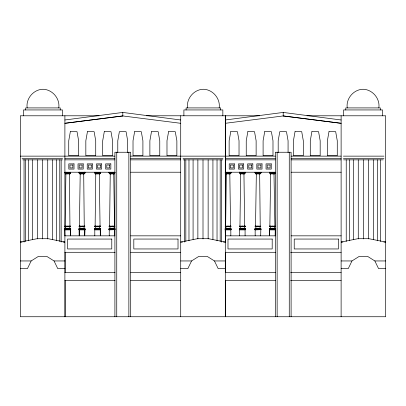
<?xml version="1.0" encoding="UTF-8"?>
<svg xmlns="http://www.w3.org/2000/svg" width="406" height="406" viewBox="0 0 406 406"><rect width="100%" height="100%" fill="white"/><g stroke="black" fill="none" stroke-linecap="round" stroke-linejoin="round"><path stroke-width="0.61" d="M70.436 228.882L70.436 228.497L64.899 228.492L64.899 228.877L70.502 228.882L70.801 229.223L64.595 229.223M64.94 235.835L64.772 229.446M64.95 228.882L64.899 228.492M69.807 228.497L69.807 226.751M65.249 172.261L65.396 172.682L65.249 172.398L70.152 172.403L69.817 173.849L65.904 173.763L65.112 226.122L65.554 226.122M70.801 229.223L70.38 229.887L70.421 235.835L70.421 229.892L70.735 229.223L70.436 228.497M79.16 229.654L79.236 235.835L79.236 229.892L78.896 229.217L79.195 228.492L84.732 228.497L85.098 229.223L84.732 228.497M84.103 226.751L84.062 228.492M84.448 172.403L79.546 172.398L79.698 172.682L84.301 172.687L84.448 172.403L84.113 173.849L80.2 173.763L79.414 226.122L79.855 226.122M84.352 172.966L84.352 173.849L83.189 173.844M84.768 229.659L84.722 235.835L84.976 229.217L78.997 229.446L79.195 228.492M94.806 235.835L94.786 229.659L94.4 229.217L94.765 228.492L100.302 228.497L100.607 229.217L94.568 229.446M95.435 228.497L95.435 226.751L96.511 226.766M95.395 228.36L94.542 228.36L99.673 228.497L99.673 226.751M98.805 172.971L99.998 172.966L100.018 172.403L99.922 173.849L95.77 173.763L95.121 226.122M100.302 228.497L100.668 229.223L100.252 229.887L100.292 235.835L100.561 229.446M108.935 229.223L115.142 229.223L114.842 228.882L109.224 228.882L108.935 229.223L109.239 229.887L109.239 235.835M114.776 228.882L114.776 228.497L109.239 228.492L108.874 229.217L109.28 229.892L114.812 229.659M114.147 226.751L114.106 228.492L114.999 228.365L109.869 228.492L109.909 226.751L110.985 226.766M114.492 172.403L109.59 172.398L109.737 172.682L114.345 172.687L114.492 172.403L114.157 173.849C116.38 172.804 110.011 173.367 109.615 173.271M114.39 172.966L114.39 173.849L110.244 173.763L109.595 226.122L109.112 226.122L109.894 226.122M114.72 228.877L114.776 228.497M114.761 235.835L114.761 229.892M225.34 235.835L225.213 229.654M225.355 228.882L225.3 228.492L230.786 228.492L231.141 229.217L225.102 229.446M230.207 226.751L230.166 228.492L231.065 228.365L225.934 228.492L225.975 226.751L230.679 226.751M225.655 172.261L225.802 172.682L225.655 172.398L230.557 172.403L230.456 173.849L228.126 173.849M230.826 235.835L230.826 229.892L231.202 229.223L230.786 228.877M239.296 229.223L245.498 229.223L245.204 228.882L239.586 228.882L239.296 229.223L239.601 229.887L239.601 235.835M239.601 228.492L239.235 229.217L239.641 229.892L245.122 229.892L245.437 229.223L245.138 228.497L239.652 228.497M244.503 226.751L244.463 228.492L245.361 228.365L240.23 228.492L240.271 226.751L244.975 226.751M244.854 172.403L239.951 172.398L240.098 172.682L244.706 172.687L244.854 172.403L244.513 173.849L242.423 173.849M244.752 172.966L244.752 173.849L240.626 173.763L239.956 226.122L239.469 226.122L242.555 226.122M245.498 229.223L245.082 229.887L245.082 235.835M255.135 229.654L255.171 235.835M260.962 229.446L255.11 229.659L254.866 229.217L255.171 228.492L260.708 228.497L261.012 229.217L254.973 229.446L255.222 228.497M255.039 226.751L255.841 226.751L255.841 228.497L254.943 228.36L260.931 228.365L260.033 228.36M256.272 172.971L255.547 172.966L260.424 172.971L260.424 172.403L260.322 173.849L257.998 173.849M260.693 235.835L260.83 229.441M275.177 228.882L275.126 228.492L269.64 228.492L269.279 229.217L275.542 229.223L275.248 228.882L269.625 228.882L269.335 229.223L269.64 229.887L269.68 235.835L269.462 229.441M269.64 228.877L269.64 228.492M269.802 226.751L269.417 226.751L270.315 226.751L270.274 228.492L275.405 228.365L274.507 228.36M274.898 172.403L269.995 172.398L270.142 172.682L274.745 172.687L274.847 172.398L274.557 173.849L272.467 173.849M274.796 172.966L274.796 173.849L270.645 173.763L269.858 226.122L270.3 226.122M275.166 235.835L275.212 229.659M226.33 173.763L225.655 226.122M255.526 226.122L256.338 173.763M58.779 107.91C60.179 98.617 52.364 89.396 42.965 89.259C33.566 89.396 25.751 98.617 27.156 107.91M219.179 107.91C220.585 98.617 212.769 89.396 203.37 89.259C193.972 89.396 186.156 98.617 187.557 107.91M378.854 107.91C380.26 98.617 372.444 89.396 363.045 89.259C353.646 89.396 345.831 98.617 347.231 107.91M69.842 172.809L69.959 172.337L70.553 172.266M78.972 172.931L78.926 172.56M79.759 172.809L79.439 172.215M84.854 173.108L84.23 172.931L84.301 172.342M85.016 172.809L84.9 172.337M84.803 172.261L84.9 173.027M94.71 173.108C93.603 172.053 96.232 172.042 95.121 173.103M94.481 172.687L94.613 172.342M95.329 172.809L95.212 172.337M100.541 172.926L100.541 172.438M108.97 172.814L109.29 172.215M109.803 172.809L109.686 172.337M225.868 172.809L225.822 172.438M230.243 172.809L230.847 172.215M231.126 172.555L230.684 173.169M231.187 172.687L231.004 173.027M239.449 173.032L239.266 172.682L239.652 172.215M255.222 173.154L254.902 172.56M255.734 172.809L255.618 172.337M255.795 172.687L255.41 173.154M260.276 173.032L260.276 172.342M260.946 172.438L260.875 173.027M260.875 172.337L261.038 172.814L260.667 173.154M269.417 172.931L269.493 172.342M270.208 172.809L269.995 172.261M270.208 172.555L270.137 173.032L269.538 173.103M274.583 172.809L274.908 172.215L275.466 172.443M275.466 172.931L274.674 172.931L274.953 172.215M260.906 229.441L260.652 228.877M260.738 229.659L255.171 229.887M115.076 229.223L109.041 229.446M275.481 229.223L269.34 229.217M114.954 229.446L109.178 229.659M275.359 229.446L269.584 229.659M65.508 172.814L64.747 173.032M99.8 172.443L99.967 173.108M109.848 172.814L109.244 173.154M114.182 172.555L114.441 172.266M115.106 172.814L114.67 173.174L114.213 172.687M225.914 172.814L225.152 173.032M240.21 172.814L239.606 173.154M244.539 172.555L244.798 172.266M244.635 172.443L244.706 173.032L245.351 173.032M64.894 268.635L57.764 268.635L54.044 260.951L46.847 256.425L38.357 256.425L31.16 260.951L27.441 268.635L20.31 268.635M225.294 268.635L218.169 268.635L214.444 260.951L207.248 256.425L198.762 256.425L191.566 260.951L187.841 268.635L180.716 268.635M385.7 268.635L378.575 268.635L374.85 260.951L367.653 256.425L359.163 256.425L351.966 260.951L348.246 268.635L341.116 268.635M70.152 172.971L65.275 172.966L65.462 172.555M70.106 172.398L70.005 172.687L65.396 172.682M81.393 172.971L79.571 172.966L79.546 172.398M99.871 172.687L95.268 172.682L95.166 172.971L95.166 172.403M114.492 172.971L109.615 172.966L109.803 172.555M226.406 172.971L225.675 172.966L225.655 172.398M244.854 172.971L239.976 172.966L239.951 172.398M255.567 172.971L255.567 172.403M270.746 172.971L270.015 172.966L269.995 172.398M85.016 172.931L84.697 173.154M99.967 172.266L99.8 172.931M100.252 229.887L94.765 229.887L94.466 229.217L94.75 228.882L100.373 228.882M64.747 172.342L65.188 172.215M78.997 172.337L79.368 172.2M99.825 172.337L100.515 172.342M109.184 172.266L108.909 172.682M225.152 172.342L225.589 172.215M254.973 172.337L255.663 172.342M70.553 173.108L70.279 173.169M84.352 172.261L84.626 172.2M95.166 173.108L94.892 173.169M100.424 173.108L100.028 173.154M230.958 173.108L230.227 172.682M239.494 172.261L239.768 172.2M255.567 173.108L255.293 173.169M260.322 172.261L260.921 172.342M260.825 173.108L260.55 173.169M269.538 172.261L270.041 172.266M84.458 172.215L84.742 172.215M244.864 172.215L245.351 172.342M64.894 119.978L122.805 112.437L180.716 119.978M225.294 119.978L283.205 112.437L341.116 119.978M122.881 115.938L64.894 123.302L122.805 115.938L122.805 112.437M225.294 123.302L283.286 115.938M67.797 173.763L69.406 173.763L69.954 226.122L70.563 226.122L69.512 226.122M80.2 173.763L80.611 173.763M82.093 173.763L83.707 173.763L84.25 226.122M97.663 173.763L99.277 173.763L100.064 226.122L97.724 226.122M110.244 173.763L110.655 173.763M112.137 173.763L113.746 173.763L114.533 226.122L112.198 226.122M230.562 226.122L229.811 173.763L225.675 173.849L226.37 173.844M240.601 173.763L242.494 173.763M243.945 173.763L244.656 226.122M274.903 226.122L273.984 173.763M256.237 173.844L255.547 173.849L259.657 173.763L260.226 226.122M95.232 172.966L96.374 172.971M79.571 173.271L84.428 173.271M95.217 173.271C96.07 173.326 101.779 172.783 99.267 173.844M260.322 172.966L259.703 172.971M239.976 173.271L244.828 173.271M259.673 173.844C262.088 172.789 256.891 173.301 255.547 173.271M270.015 173.271L274.872 173.271M70.568 226.751L68.868 226.766M100.531 226.751L99.059 226.751M230.968 226.751L230.435 226.766M70.563 226.766L70.035 226.766M100.429 226.766L99.901 226.766M109.285 226.761L110.315 226.766M239.641 226.761L240.672 226.766M99.922 172.966L99.683 173.849L100.145 173.702L99.922 173.271M69.817 173.271C71.7 174.088 68.183 173.057 65.275 173.271M230.456 172.966L230.217 173.849L229.806 173.844M230.217 173.271C231.836 173.819 229.278 173.656 225.675 173.271M100.028 226.122L99.46 226.122M114.502 226.122L113.934 226.122M79.596 226.117L79.069 226.122L80.297 226.122M95.166 226.117L94.639 226.122L98.013 226.122M99.901 226.122L100.429 226.122L99.622 226.122M114.375 226.122L114.903 226.122L114.253 226.117M230.359 226.122L230.968 226.122L227.786 226.122M244.732 226.122L245.265 226.122L242.083 226.122M255.572 226.117L255.039 226.122L256.272 226.122M270.046 226.117L269.513 226.122L270.746 226.122M84.331 226.766L84.961 226.751L83.484 226.751M94.928 226.751L94.542 226.751L95.288 226.766M114.908 226.751L113.528 226.751M114.375 226.766L114.731 226.766M239.758 226.751L239.373 226.751L239.789 226.751M244.732 226.766L245.361 226.751L244.945 226.751M260.307 226.766L260.825 226.751M274.776 226.766L275.309 226.751M225.168 228.36L225.934 228.36M99.105 115.791L20.31 115.791L20.31 316.741L385.7 316.741L385.69 115.791L306.906 115.791M146.546 115.781L259.464 115.791M20.31 156.137L114.893 156.137M130.717 156.137L275.293 156.137M291.117 156.137L341.116 156.137M343.395 156.137L383.954 156.137M22.056 158.391L62.615 158.391M64.894 158.391L114.893 158.391M130.717 158.391L180.716 158.391M182.994 158.391L223.016 158.391M225.294 158.391L275.293 158.391M291.117 158.391L341.116 158.391M343.395 158.391L383.954 158.391M22.741 159.857L62.463 159.857M64.894 159.857L114.893 159.857M130.717 159.857L180.716 159.857M183.142 159.857L222.869 159.857M225.294 159.857L275.293 159.857M291.117 159.857L341.116 159.857M343.547 159.857L383.269 159.857M64.894 172.215L114.893 172.215M130.717 172.215L180.716 172.215M225.294 172.215L275.293 172.215M291.117 172.215L341.116 172.215M95.121 172.398L100.018 172.403M260.424 172.403L255.521 172.398L255.714 172.687M225.802 172.682L230.364 172.682M255.668 172.682L260.231 172.682M68.934 172.971L69.817 172.971M83.23 172.971L84.113 172.971M113.776 172.971L114.157 172.971M79.596 172.971L84.448 172.971M95.166 172.971L100.018 172.971M225.7 172.971L230.557 172.971M270.041 172.971L274.898 172.971M67.097 172.971L65.275 172.966M110.848 172.971L109.615 172.966M244.133 172.971L244.513 172.971M273.68 172.971L274.557 172.971M65.97 173.844L65.275 173.849L67.726 173.849M95.836 173.844L95.141 173.849L97.592 173.849M228.197 173.763L226.304 173.763M258.064 173.763L256.171 173.763M272.538 173.763L270.645 173.763M80.764 173.844L79.571 173.849L82.022 173.849M110.808 173.844L109.615 173.849L112.066 173.849M113.233 173.844L113.741 173.844M241.169 173.844L239.976 173.849L240.702 173.849M271.213 173.844L270.015 173.849L270.746 173.849M83.814 226.122L84.859 226.122L84.209 226.117M67.858 226.122L69.593 226.122M82.154 226.122L83.89 226.122M228.258 226.122L225.198 226.122M256.247 226.122L258.13 226.122M270.716 226.122L272.888 226.122M68.142 226.122L64.798 226.122M82.438 226.122L79.718 226.122M112.482 226.122L109.757 226.122M257.653 226.122L260.586 226.122M272.599 226.122L274.776 226.122M66.193 226.751L69.187 226.751M80.489 226.751L83.814 226.766M96.065 226.751L99.384 226.766M110.533 226.751L113.853 226.766M255.841 226.751L260.073 226.751L260.033 228.492M270.315 226.751L274.547 226.751L274.507 228.492M66.645 226.766L65.569 226.751L65.528 228.492M80.941 226.766L79.865 226.751L79.825 228.492M259.784 226.766L260.545 226.751M274.258 226.766L275.019 226.751M66.142 228.36L64.767 228.36L70.659 228.365L69.766 228.36M80.444 228.36L78.972 228.36L84.961 228.365L84.062 228.36M99.059 228.365L100.531 228.365L99.632 228.36M109.869 228.36L109.011 228.36L110.533 228.365M240.23 228.36L239.373 228.36L240.271 228.365M270.863 228.492L269.417 228.36L270.315 228.365M79.18 228.882L84.803 228.882M230.907 228.882L225.284 228.882L224.995 229.223L231.202 229.223M255.156 228.882L260.774 228.882M78.891 229.223L85.098 229.223M94.461 229.223L100.668 229.223M254.866 229.223L261.068 229.223M64.701 229.446L70.69 229.446M239.398 229.446L245.391 229.446M64.838 229.659L70.548 229.659M94.71 229.659L100.414 229.659M230.953 229.659L225.178 229.446M239.54 229.659L245.249 229.659M64.94 229.892L70.38 229.887M84.722 229.892L79.195 229.887M225.34 229.892L230.826 229.892M269.68 229.892L275.166 229.892M64.894 235.835L114.893 235.835M130.717 235.835L180.716 235.835M225.294 235.835L275.293 235.835M291.117 235.835L341.116 235.835M22.183 242.067L20.31 242.067L37.002 238.713L48.202 238.713L64.894 242.067L63.021 242.067M182.583 242.067L180.716 242.067L197.407 238.713L208.608 238.713L225.294 242.067L223.427 242.067M342.999 242.067L341.116 242.067L357.808 238.713L369.008 238.713L385.7 242.067L383.817 242.067M64.894 252.288L115.06 252.288M130.717 252.288L180.716 252.288M225.294 252.288L275.466 252.288M290.615 252.288L341.116 252.288M20.31 260.951L31.16 260.951M54.044 260.951L64.894 260.951M180.716 260.951L191.566 260.951M214.444 260.951L225.294 260.951M341.116 260.951L351.966 260.951M374.85 260.951L385.7 260.951M64.894 272.543L115.06 272.543M130.717 272.543L180.716 272.543M225.294 272.543L275.466 272.543M290.615 272.543L341.116 272.543M64.894 280.673L115.06 280.673M130.717 280.673L180.716 280.673M225.294 280.673L275.466 280.673M290.615 280.673L341.116 280.673M240.702 172.971L239.976 172.966M273.847 173.763L274.151 173.763M229.507 173.763L229.811 173.763M243.803 173.763L244.107 173.763M83.403 173.763L83.707 173.763M98.973 173.763L99.277 173.763M113.441 173.763L114.274 173.809L114.157 173.271M69.401 173.844L70.126 173.849L70.126 172.966M275.06 226.122L274.801 226.122M244.615 226.117L245.016 226.122M95.288 226.122L95.841 226.122M225.183 226.751L226.375 226.766M255.689 226.766L256.247 226.766M270.163 226.766L270.716 226.766M65.975 226.766L64.782 226.751M80.271 226.766L78.972 226.751L79.718 226.766M94.958 226.751L95.841 226.766M65.016 226.766L65.417 226.766M225.975 228.365L225.076 228.36M260.398 172.966L260.063 172.966L260.084 173.849L260.55 173.702L260.322 173.271M109.59 172.398L109.864 172.687M79.698 172.682L79.596 173.108L78.997 173.027M65.249 172.398L65.442 172.687M69.827 172.682L70.101 173.108M84.991 229.446L79.074 229.446M283.129 115.938L341.116 123.302L283.205 115.938L283.205 112.437M122.729 115.938L180.716 123.302M260.596 173.174L260.109 172.809M239.723 172.195L239.997 172.266M114.619 172.195L115.106 172.56M79.322 172.195L79.688 172.342M274.796 173.271C275.258 173.93 274.634 173.991 274.557 173.271M244.752 173.271C245.214 173.93 244.59 173.991 244.513 173.271M84.352 173.271C84.788 173.976 84.194 174.022 84.113 173.271M65.143 172.215L65.462 172.443M230.912 172.261L231.171 172.56M109.184 173.108L108.925 172.809M254.988 229.441L255.212 229.892M382.523 115.791L382.523 109.94L343.567 109.94L343.567 115.791M380.589 159.857L380.589 241.433M380.315 109.94L380.315 107.91L345.775 107.91L345.775 109.94M377.438 159.857L377.438 240.804M373.327 159.857L373.327 239.535M368.541 159.857L368.541 238.906M363.411 159.857L363.411 238.906M358.275 159.857L358.275 238.906M353.489 159.857L353.489 239.535M349.378 159.857L349.378 240.804M346.227 159.857L346.227 241.433M341.116 115.791L341.116 316.741M291.107 316.741L291.107 152.245L275.309 152.245L275.309 316.741M289.265 152.245L289.265 316.741M288.072 152.575L288.072 140.765L286.469 131.656L279.79 131.656L278.186 140.765L278.186 152.575M277.146 152.245L277.146 316.741M225.594 252.288L225.594 272.543M225.594 280.673L225.594 316.741M225.31 115.791L225.31 242.067M225.294 115.791L225.294 316.741M222.848 115.791L222.848 109.94L183.893 109.94L183.893 115.791M221.554 159.928L221.554 242.067M220.641 109.94L220.641 107.91L186.1 107.91L186.1 109.94M220.189 159.857L220.189 241.433M217.032 159.857L217.032 240.804M212.927 159.857L212.927 239.535M208.141 159.857L208.141 238.906M203.005 159.857L203.005 238.906M197.869 159.857L197.869 238.906M193.083 159.857L193.083 239.535M188.978 159.857L188.978 240.804M185.826 159.857L185.826 241.433M184.456 159.675L184.456 242.067M180.716 115.791L180.716 316.741M130.702 316.741L130.702 152.245L114.903 152.245L114.903 316.741M128.864 152.245L128.864 316.741M127.672 152.575L127.672 140.765L126.068 131.656L119.384 131.656L117.781 140.765L117.781 152.575M116.745 152.245L116.745 316.741M65.193 252.288L65.193 272.543M65.193 280.673L65.193 316.741M64.894 115.791L64.894 316.741M62.448 115.791L62.448 109.94L23.487 109.94L23.487 115.791M61.154 159.928L61.154 242.067M60.24 109.94L60.24 107.91L25.695 107.91L25.695 109.94M59.783 159.857L59.783 241.433M56.632 159.857L56.632 240.804M52.521 159.857L52.521 239.535M47.735 159.857L47.735 238.906M42.605 159.857L42.605 238.906M37.469 159.857L37.469 238.906M32.683 159.857L32.683 239.535M28.572 159.857L28.572 240.804M25.421 159.857L25.421 241.433M24.05 159.675L24.05 242.067M70.339 131.656L68.736 140.765L68.736 155.681L78.627 155.681L78.627 140.765L77.023 131.656L70.339 131.656M87.442 131.656L85.833 140.765L85.833 155.681L95.725 155.681L95.725 140.765L94.121 131.656L87.442 131.656M104.301 131.656L102.698 140.765L102.698 155.681L112.589 155.681L112.589 140.765L110.985 131.656L104.301 131.656M134.625 131.656L133.021 140.765L133.021 155.681L142.907 155.681L142.907 140.765L141.303 131.656L134.625 131.656M151.489 131.656L149.88 140.765L149.88 155.681L159.771 155.681L159.771 140.765L158.167 131.656L151.489 131.656M168.586 131.656L166.983 140.765L166.983 155.681L176.869 155.681L176.869 140.765L175.265 131.656L168.586 131.656M230.745 131.656L229.141 140.765L229.141 155.681L239.027 155.681L239.027 140.765L237.424 131.656L230.745 131.656M247.843 131.656L246.239 140.765L246.239 155.681L256.13 155.681L256.13 140.765L254.521 131.656L247.843 131.656M264.707 131.656L263.103 140.765L263.103 155.681L272.989 155.681L272.989 140.765L271.386 131.656L264.707 131.656M295.03 131.656L293.421 140.765L293.421 155.681L303.312 155.681L303.312 140.765L301.709 131.656L295.03 131.656M311.889 131.656L310.285 140.765L310.285 155.681L320.177 155.681L320.177 140.765L318.568 131.656L311.889 131.656M328.992 131.656L327.383 140.765L327.383 155.681L337.274 155.681L337.274 140.765L335.671 131.656L328.992 131.656M109.107 226.751L109.427 226.751L109.107 226.751M74.014 163.877L68.817 163.877L68.817 169.074L74.014 169.074L74.014 163.877M83.22 163.877L78.023 163.877L78.023 169.074L83.22 169.074L83.22 163.877M92.426 163.877L87.234 163.877L87.234 169.074L92.426 169.074L92.426 163.877M101.632 163.877L96.44 163.877L96.44 169.074L101.632 169.074L101.632 163.877M110.838 163.877L105.646 163.877L105.646 169.074L110.838 169.074L110.838 163.877M234.414 163.877L229.223 163.877L229.223 169.074L234.414 169.074L234.414 163.877M243.62 163.877L238.429 163.877L238.429 169.074L243.62 169.074L243.62 163.877M252.826 163.877L247.635 163.877L247.635 169.074L252.826 169.074L252.826 163.877M262.032 163.877L256.841 163.877L256.841 169.074L262.032 169.074L262.032 163.877M271.244 163.877L266.047 163.877L266.047 169.074L271.244 169.074L271.244 163.877M72.867 165.024L69.964 165.024L69.964 167.927L72.867 167.927L72.867 165.024M82.073 165.024L79.17 165.024L79.17 167.927L82.073 167.927L82.073 165.024M91.279 165.024L88.376 165.024L88.376 167.927L91.279 167.927L91.279 165.024M100.485 165.024L97.582 165.024L97.582 167.927L100.485 167.927L100.485 165.024M109.691 165.024L106.793 165.024L106.793 167.927L109.691 167.927L109.691 165.024M233.267 165.024L230.369 165.024L230.369 167.927L233.267 167.927L233.267 165.024M242.478 165.024L239.576 165.024L239.576 167.927L242.478 167.927L242.478 165.024M251.684 165.024L248.782 165.024L248.782 167.927L251.684 167.927L251.684 165.024M260.891 165.024L257.988 165.024L257.988 167.927L260.891 167.927L260.891 165.024M270.097 165.024L267.194 165.024L267.194 167.927L270.097 167.927L270.097 165.024M111.787 239.058L67.584 239.058L67.584 248.954L111.787 248.954L111.787 239.058M178.021 239.058L133.818 239.058L133.818 248.954L178.021 248.954L178.021 239.058M272.193 239.058L227.989 239.058L227.989 248.954L272.193 248.954L272.193 239.058M338.426 239.058L294.223 239.058L294.223 248.954L338.426 248.954L338.426 239.058"/></g></svg>
